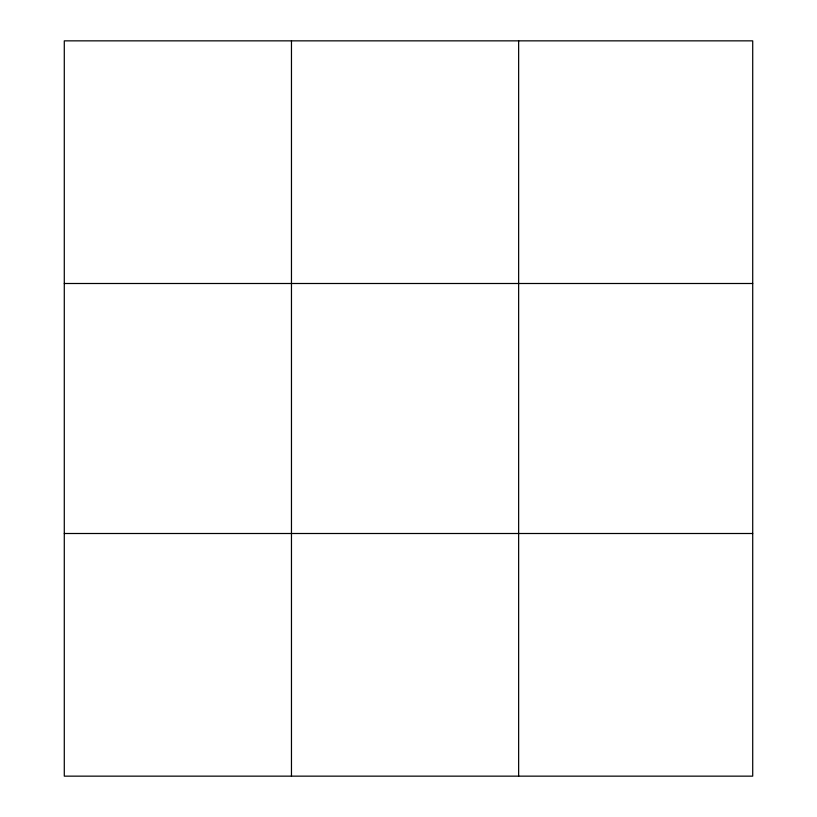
<?xml version="1.0" encoding="UTF-8"?>
<svg xmlns="http://www.w3.org/2000/svg" width="817" height="817" viewBox="0 0 817 817"><rect width="100%" height="100%" fill="white"/><g stroke="black" fill="none" stroke-linecap="round" stroke-linejoin="round"><path stroke-width="1.23" d="M291.465 40.85L291.465 776.15M518.642 40.85L518.642 776.15M752.712 283.499L752.712 40.85L64.288 40.85L64.288 776.15L752.712 776.15L752.712 283.499L64.288 283.499M64.288 533.501L752.712 533.501"/></g></svg>
